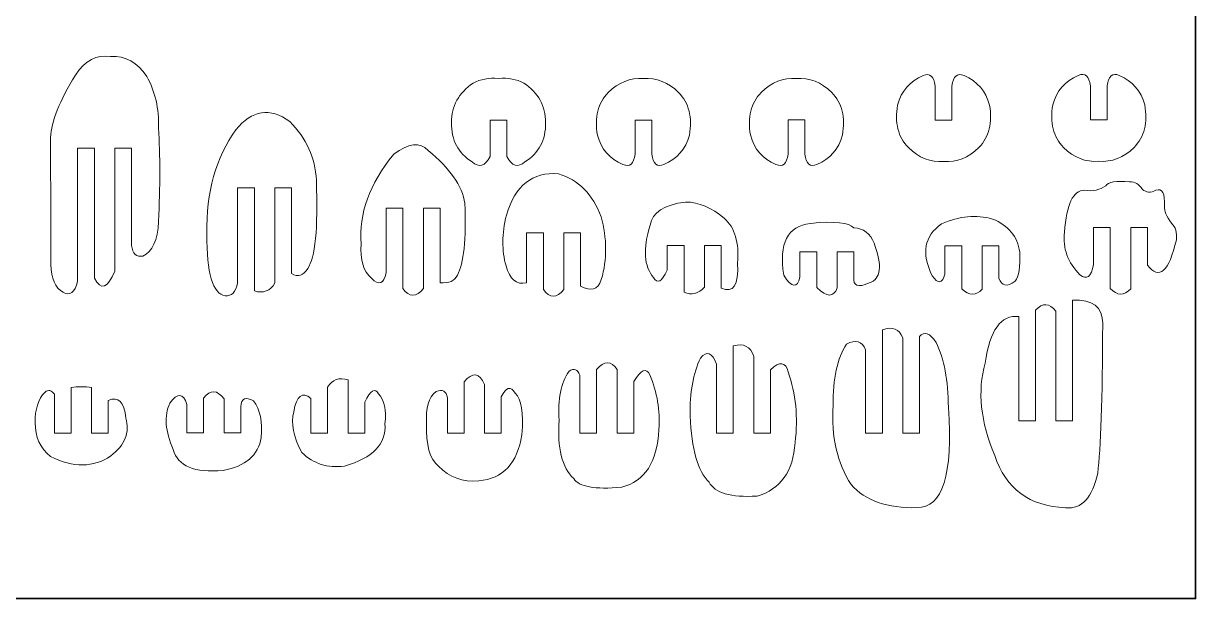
# Model space of a CAD drawing. Header units: inches. Extents: x -305 to 305, y -229 to 229.
# Drawn here: x 108.6 to 304.8, y -228.6 to -132.4 of the extents above; entities that cross this region are included whole.
import ezdxf

# ---------------------------------------------------------------- set-up
doc = ezdxf.new("R2010")
doc.units = ezdxf.units.IN
doc.header["$MEASUREMENT"] = 0
doc.layers.add('Layer 1', color=1, linetype='Continuous')
doc.layers.add('Layer 2', color=5, linetype='Continuous')

msp = doc.modelspace()

# ---------------------------------------------------------------- linework, layer by layer
at = {"layer": 'Layer 1', "lineweight": 9}
for points, knots in [([(117.6562, -175.5434), (117.1902, -177.4222), (116.3776, -178.0271), (115.2188, -177.3578), (115.2188, -177.3578), (113.9346, -176.6078), (113.2481, -175.0674), (113.1591, -172.7373), (113.1591, -172.7373), (113.151, -165.6418), (113.143, -158.5462), (113.1347, -151.4507), (113.1347, -151.4507), (113.2318, -148.8269), (114.6212, -145.3502), (117.3032, -141.0215), (117.3032, -141.0215), (118.9028, -138.5704), (120.8576, -137.5383), (123.1679, -137.9253), (123.1679, -137.9253), (125.6721, -137.7801), (127.6917, -138.8927), (129.2265, -141.2635), (129.2265, -141.2635), (130.6321, -143.7468), (131.2946, -146.617), (131.2137, -149.8747), (131.2137, -149.8747), (131.4722, -154.4708), (131.4722, -159.6796), (131.2137, -165.5009), (131.2137, -165.5009), (131.0525, -168.6617), (130.18, -170.597), (128.5964, -171.3065), (128.5964, -171.3065), (127.4886, -171.5163), (126.8518, -170.9197), (126.6864, -169.5164)], [0, 0, 0, 0, 0.1, 0.1, 0.1, 0.10000001, 0.2, 0.2, 0.2, 0.20000001, 0.3, 0.3, 0.3, 0.30000001, 0.4, 0.4, 0.4, 0.40000001, 0.5, 0.5, 0.5, 0.50000001, 0.6, 0.6, 0.6, 0.60000001, 0.7, 0.7, 0.7, 0.70000001, 0.8, 0.8, 0.8, 0.80000001, 0.9, 0.9, 0.9, 0.90000001, 1, 1, 1, 1]), ([(261.2229, -142.8542), (261.0037, -141.2091), (260.3274, -140.6286), (259.1942, -141.1126), (259.1942, -141.1126), (256.9649, -142.0476), (255.5428, -143.6927), (254.9289, -146.0472), (254.9289, -146.0472), (254.3957, -148.9986), (254.9934, -151.369), (256.7223, -153.1588), (256.7223, -153.1588), (258.4726, -154.868), (260.4384, -155.6422), (262.6198, -155.4811)], [0, 0, 0, 0, 0.25, 0.25, 0.25, 0.25000001, 0.5, 0.5, 0.5, 0.50000001, 0.75, 0.75, 0.75, 0.75000001, 1, 1, 1, 1]), ([(264.0168, -142.8542), (264.236, -141.2091), (264.9122, -140.6286), (266.0454, -141.1126), (266.0454, -141.1126), (268.2748, -142.0476), (269.6969, -143.6927), (270.3107, -146.0472), (270.3107, -146.0472), (270.844, -148.9986), (270.2463, -151.369), (268.5174, -153.1588), (268.5174, -153.1588), (266.767, -154.868), (264.8013, -155.6422), (262.6198, -155.4811)], [0, 0, 0, 0, 0.25, 0.25, 0.25, 0.25000001, 0.5, 0.5, 0.5, 0.50000001, 0.75, 0.75, 0.75, 0.75000001, 1, 1, 1, 1]), ([(287.2007, -142.8279), (286.9815, -141.1827), (286.3052, -140.6023), (285.1721, -141.0863), (285.1721, -141.0863), (282.9427, -142.0213), (281.5206, -143.6664), (280.9068, -146.0209), (280.9068, -146.0209), (280.3735, -148.9723), (280.9712, -151.3426), (282.7001, -153.1325), (282.7001, -153.1325), (284.4504, -154.8417), (286.4162, -155.6158), (288.5977, -155.4548)], [0, 0, 0, 0, 0.25, 0.25, 0.25, 0.25000001, 0.5, 0.5, 0.5, 0.50000001, 0.75, 0.75, 0.75, 0.75000001, 1, 1, 1, 1]), ([(289.9946, -142.8279), (290.2138, -141.1827), (290.8901, -140.6023), (292.0233, -141.0863), (292.0233, -141.0863), (294.2526, -142.0213), (295.6747, -143.6664), (296.2885, -146.0209), (296.2885, -146.0209), (296.8218, -148.9723), (296.2241, -151.3426), (294.4952, -153.1325), (294.4952, -153.1325), (292.7449, -154.8417), (290.7791, -155.6158), (288.5977, -155.4548)], [0, 0, 0, 0, 0.25, 0.25, 0.25, 0.25000001, 0.5, 0.5, 0.5, 0.50000001, 0.75, 0.75, 0.75, 0.75000001, 1, 1, 1, 1]), ([(186.7154, -154.6307), (185.8583, -156.268), (184.8506, -156.5662), (183.6927, -155.5257), (183.6927, -155.5257), (181.3585, -154.0988), (180.2033, -151.9135), (180.2275, -148.9703), (180.2275, -148.9703), (180.2436, -146.2047), (181.4553, -144.0033), (183.8626, -142.3668), (183.8626, -142.3668), (185.0958, -141.7217), (186.5123, -141.4636), (188.1124, -141.5927)], [0, 0, 0, 0, 0.25, 0.25, 0.25, 0.25000001, 0.5, 0.5, 0.5, 0.50000001, 0.75, 0.75, 0.75, 0.75000001, 1, 1, 1, 1]), ([(189.5093, -154.6307), (190.3665, -156.268), (191.3742, -156.5662), (192.5321, -155.5257), (192.5321, -155.5257), (194.8663, -154.0988), (196.0215, -151.9135), (195.9973, -148.9703), (195.9973, -148.9703), (195.9812, -146.2047), (194.7695, -144.0033), (192.3622, -142.3668), (192.3622, -142.3668), (191.129, -141.7217), (189.7124, -141.4636), (188.1124, -141.5927)], [0, 0, 0, 0, 0.25, 0.25, 0.25, 0.25000001, 0.5, 0.5, 0.5, 0.50000001, 0.75, 0.75, 0.75, 0.75000001, 1, 1, 1, 1]), ([(210.9744, -154.2437), (210.7552, -155.8889), (210.0789, -156.4693), (208.9458, -155.9853), (208.9458, -155.9853), (206.7164, -155.0503), (205.2943, -153.4052), (204.6805, -151.0507), (204.6805, -151.0507), (204.1472, -148.0993), (204.7449, -145.729), (206.4738, -143.9391), (206.4738, -143.9391), (208.2241, -142.2299), (210.1899, -141.4558), (212.3714, -141.6168)], [0, 0, 0, 0, 0.25, 0.25, 0.25, 0.25000001, 0.5, 0.5, 0.5, 0.50000001, 0.75, 0.75, 0.75, 0.75000001, 1, 1, 1, 1]), ([(213.7683, -154.2437), (213.9875, -155.8889), (214.6638, -156.4693), (215.797, -155.9853), (215.797, -155.9853), (218.0263, -155.0503), (219.4484, -153.4052), (220.0622, -151.0507), (220.0622, -151.0507), (220.5955, -148.0993), (219.9978, -145.729), (218.2689, -143.9391), (218.2689, -143.9391), (216.5186, -142.2299), (214.5528, -141.4558), (212.3714, -141.6168)], [0, 0, 0, 0, 0.25, 0.25, 0.25, 0.25000001, 0.5, 0.5, 0.5, 0.50000001, 0.75, 0.75, 0.75, 0.75000001, 1, 1, 1, 1]), ([(236.5903, -154.2363), (236.3711, -155.8814), (235.6948, -156.4619), (234.5617, -155.9779), (234.5617, -155.9779), (232.3323, -155.0428), (230.9102, -153.3977), (230.2964, -151.0433), (230.2964, -151.0433), (229.7631, -148.0919), (230.3608, -145.7215), (232.0897, -143.9316), (232.0897, -143.9316), (233.84, -142.2224), (235.8058, -141.4483), (237.9872, -141.6094)], [0, 0, 0, 0, 0.25, 0.25, 0.25, 0.25000001, 0.5, 0.5, 0.5, 0.50000001, 0.75, 0.75, 0.75, 0.75000001, 1, 1, 1, 1]), ([(239.3842, -154.2363), (239.6034, -155.8814), (240.2797, -156.4619), (241.4128, -155.9779), (241.4128, -155.9779), (243.6422, -155.0428), (245.0643, -153.3977), (245.6781, -151.0433), (245.6781, -151.0433), (246.2114, -148.0919), (245.6137, -145.7215), (243.8848, -143.9316), (243.8848, -143.9316), (242.1345, -142.2224), (240.1687, -141.4483), (237.9872, -141.6094)], [0, 0, 0, 0, 0.25, 0.25, 0.25, 0.25000001, 0.5, 0.5, 0.5, 0.50000001, 0.75, 0.75, 0.75, 0.75000001, 1, 1, 1, 1]), ([(264.0168, -142.8542), (264.0168, -142.8542), (264.0168, -148.5543), (264.0168, -148.5543), (264.0168, -148.5543), (264.0168, -148.5543), (261.2229, -148.5543), (261.2229, -148.5543), (261.2229, -148.5543), (261.2229, -148.5543), (261.2229, -142.8542), (261.2229, -142.8542)], [0, 0, 0, 0, 0.33333333, 0.33333333, 0.33333333, 0.33333334, 0.66666667, 0.66666667, 0.66666667, 0.66666668, 1, 1, 1, 1]), ([(289.9946, -142.8279), (289.9946, -142.8279), (289.9946, -148.5279), (289.9946, -148.5279), (289.9946, -148.5279), (289.9946, -148.5279), (287.2007, -148.5279), (287.2007, -148.5279), (287.2007, -148.5279), (287.2007, -148.5279), (287.2007, -142.8279), (287.2007, -142.8279)], [0, 0, 0, 0, 0.33333333, 0.33333333, 0.33333333, 0.33333334, 0.66666667, 0.66666667, 0.66666667, 0.66666668, 1, 1, 1, 1]), ([(144.4415, -175.8402), (144.1023, -177.3236), (143.4075, -178.0331), (142.3571, -177.9689), (142.3571, -177.9689), (140.2731, -177.614), (139.255, -174.1628), (139.3037, -167.6157), (139.3037, -167.6157), (139.1747, -160.5846), (140.7902, -154.7792), (144.1506, -150.1994), (144.1506, -150.1994), (146.8325, -146.8612), (149.8378, -146.3935), (153.1659, -148.7967), (153.1659, -148.7967), (155.9449, -151.586), (157.4312, -154.8598), (157.6251, -158.6175), (157.6251, -158.6175), (157.9158, -166.7286), (157.4312, -171.6473), (156.171, -173.3728), (156.171, -173.3728), (155.4552, -174.5661), (154.5552, -174.8564), (153.4718, -174.2436)], [0, 0, 0, 0, 0.14285714, 0.14285714, 0.14285714, 0.14285715, 0.28571429, 0.28571429, 0.28571429, 0.2857143, 0.42857143, 0.42857143, 0.42857143, 0.42857144, 0.57142857, 0.57142857, 0.57142857, 0.57142858, 0.71428571, 0.71428571, 0.71428571, 0.71428572, 0.85714286, 0.85714286, 0.85714286, 0.85714287, 1, 1, 1, 1]), ([(189.5093, -154.6307), (189.5093, -154.6307), (189.5093, -148.5448), (189.5093, -148.5448), (189.5093, -148.5448), (189.5093, -148.5448), (186.7154, -148.5448), (186.7154, -148.5448), (186.7154, -148.5448), (186.7154, -148.5448), (186.7154, -154.6307), (186.7154, -154.6307)], [0, 0, 0, 0, 0.33333333, 0.33333333, 0.33333333, 0.33333334, 0.66666667, 0.66666667, 0.66666667, 0.66666668, 1, 1, 1, 1]), ([(213.7683, -154.2437), (213.7683, -154.2437), (213.7683, -148.5437), (213.7683, -148.5437), (213.7683, -148.5437), (213.7683, -148.5437), (210.9744, -148.5437), (210.9744, -148.5437), (210.9744, -148.5437), (210.9744, -148.5437), (210.9744, -154.2437), (210.9744, -154.2437)], [0, 0, 0, 0, 0.33333333, 0.33333333, 0.33333333, 0.33333334, 0.66666667, 0.66666667, 0.66666667, 0.66666668, 1, 1, 1, 1]), ([(239.3842, -154.2363), (239.3842, -154.2363), (239.3842, -148.5362), (239.3842, -148.5362), (239.3842, -148.5362), (239.3842, -148.5362), (236.5903, -148.5362), (236.5903, -148.5362), (236.5903, -148.5362), (236.5903, -148.5362), (236.5903, -154.2363), (236.5903, -154.2363)], [0, 0, 0, 0, 0.33333333, 0.33333333, 0.33333333, 0.33333334, 0.66666667, 0.66666667, 0.66666667, 0.66666668, 1, 1, 1, 1]), ([(169.299, -174.1373), (168.8908, -175.9596), (168.0865, -176.2662), (166.8871, -175.0566), (166.8871, -175.0566), (165.4654, -173.8309), (164.8836, -171.8958), (165.1421, -169.2512), (165.1421, -169.2512), (164.6896, -164.252), (166.4992, -159.2528), (170.5708, -154.2538), (170.5708, -154.2538), (173.043, -152.3994), (174.9655, -152.1896), (176.3385, -153.6248), (176.3385, -153.6248), (179.9737, -156.6082), (182.0255, -159.5592), (182.4942, -162.4782), (182.4942, -162.4782), (182.7204, -168.5252), (182.3003, -172.5407), (181.2339, -174.5245), (181.2339, -174.5245), (180.7806, -175.4654), (179.8122, -175.8791), (178.3292, -175.7651)], [0, 0, 0, 0, 0.14285714, 0.14285714, 0.14285714, 0.14285715, 0.28571429, 0.28571429, 0.28571429, 0.2857143, 0.42857143, 0.42857143, 0.42857143, 0.42857144, 0.57142857, 0.57142857, 0.57142857, 0.57142858, 0.71428571, 0.71428571, 0.71428571, 0.71428572, 0.85714286, 0.85714286, 0.85714286, 0.85714287, 1, 1, 1, 1]), ([(117.6562, -175.5432), (117.6562, -175.5432), (117.6562, -153.2622), (117.6562, -153.2622), (117.6562, -153.2622), (117.6562, -153.2622), (120.4548, -153.2622), (120.4548, -153.2622), (120.4548, -153.2622), (120.4548, -153.2622), (120.4548, -174.9831), (120.4548, -174.9831)], [0, 0, 0, 0, 0.33333333, 0.33333333, 0.33333333, 0.33333334, 0.66666667, 0.66666667, 0.66666667, 0.66666668, 1, 1, 1, 1]), ([(123.8878, -173.8222), (123.8878, -173.8222), (123.8878, -153.2622), (123.8878, -153.2622), (123.8878, -153.2622), (123.8878, -153.2622), (126.6864, -153.2622), (126.6864, -153.2622), (126.6864, -153.2622), (126.6864, -153.2622), (126.6864, -169.5162), (126.6864, -169.5162)], [0, 0, 0, 0, 0.33333333, 0.33333333, 0.33333333, 0.33333334, 0.66666667, 0.66666667, 0.66666667, 0.66666668, 1, 1, 1, 1]), ([(192.8196, -175.7822), (191.1218, -176.1531), (189.9741, -175.2016), (189.3768, -172.9279), (189.3768, -172.9279), (188.65, -170.3962), (188.6661, -167.5741), (189.4253, -164.4616), (189.4253, -164.4616), (190.9118, -159.4787), (193.82, -157.1728), (198.1497, -157.5436), (198.1497, -157.5436), (201.5266, -158.5594), (203.9015, -160.9623), (205.2747, -164.7519), (205.2747, -164.7519), (206.2925, -168.348), (206.3088, -171.8475), (205.3232, -175.2501), (205.3232, -175.2501), (204.7363, -176.9594), (203.5784, -177.3142), (201.8499, -176.3144)], [0, 0, 0, 0, 0.16666667, 0.16666667, 0.16666667, 0.16666668, 0.33333333, 0.33333333, 0.33333333, 0.33333334, 0.5, 0.5, 0.5, 0.50000001, 0.66666667, 0.66666667, 0.66666667, 0.66666668, 0.83333333, 0.83333333, 0.83333333, 0.83333334, 1, 1, 1, 1]), ([(287.7254, -172.7344), (287.3217, -174.8144), (286.5622, -175.3791), (285.4475, -174.4276), (285.4475, -174.4276), (283.4035, -172.3796), (282.5391, -170.0093), (282.8543, -167.316), (282.8543, -167.316), (283.1855, -162.6273), (284.3082, -160.2903), (286.2229, -160.3049), (286.2229, -160.3049), (287.6285, -160.4984), (288.808, -160.2405), (289.7611, -159.5309), (289.7611, -159.5309), (290.1814, -158.9022), (291.5063, -158.6922), (293.7357, -158.902), (293.7357, -158.902), (294.6891, -158.8697), (295.416, -159.2891), (295.9167, -160.1597), (295.9167, -160.1597), (296.5307, -160.6917), (297.2738, -160.7402), (298.1463, -160.3049), (298.1463, -160.3049), (299.2129, -159.8535), (299.6974, -160.7565), (299.6004, -163.0141), (299.6004, -163.0141), (299.536, -163.691), (299.9235, -164.6266), (300.7636, -165.8201), (300.7636, -165.8201), (301.4585, -166.4491), (301.7331, -167.3684), (301.5878, -168.5777), (301.5878, -168.5777), (300.3551, -173.9316), (298.7442, -175.3507), (296.7556, -172.8349)], [0, 0, 0, 0, 0.09090909, 0.09090909, 0.09090909, 0.0909091, 0.18181818, 0.18181818, 0.18181818, 0.18181819, 0.27272727, 0.27272727, 0.27272727, 0.27272728, 0.36363636, 0.36363636, 0.36363636, 0.36363637, 0.45454545, 0.45454545, 0.45454545, 0.45454546, 0.54545455, 0.54545455, 0.54545455, 0.54545456, 0.63636364, 0.63636364, 0.63636364, 0.63636365, 0.72727273, 0.72727273, 0.72727273, 0.72727274, 0.81818182, 0.81818182, 0.81818182, 0.81818183, 0.90909091, 0.90909091, 0.90909091, 0.90909092, 1, 1, 1, 1]), ([(144.4415, -175.8402), (144.4415, -175.8402), (144.4415, -159.9053), (144.4415, -159.9053), (144.4415, -159.9053), (144.4415, -159.9053), (147.2401, -159.9053), (147.2401, -159.9053), (147.2401, -159.9053), (147.2401, -159.9053), (147.2399, -177.1463), (147.2399, -177.1463)], [0, 0, 0, 0, 0.33333333, 0.33333333, 0.33333333, 0.33333334, 0.66666667, 0.66666667, 0.66666667, 0.66666668, 1, 1, 1, 1]), ([(150.6732, -175.7916), (150.6732, -175.7916), (150.6732, -159.9053), (150.6732, -159.9053), (150.6732, -159.9053), (150.6732, -159.9053), (153.4718, -159.9053), (153.4718, -159.9053), (153.4718, -159.9053), (153.4718, -159.9053), (153.4718, -174.2436), (153.4718, -174.2436)], [0, 0, 0, 0, 0.33333333, 0.33333333, 0.33333333, 0.33333334, 0.66666667, 0.66666667, 0.66666667, 0.66666668, 1, 1, 1, 1]), ([(216.3666, -173.6397), (215.433, -175.607), (214.6693, -176.0264), (214.0757, -174.8975), (214.0757, -174.8975), (212.4604, -173.043), (212.2663, -170.1242), (213.4941, -166.1411), (213.4941, -166.1411), (213.8496, -164.0126), (215.8207, -162.7226), (219.4074, -162.2708), (219.4074, -162.2708), (221.6369, -162.2708), (223.8021, -163.174), (225.9022, -164.98), (225.9022, -164.98), (227.6795, -166.544), (228.4227, -169.0438), (228.1318, -172.4786), (228.1318, -172.4786), (228.3326, -176.1717), (227.421, -177.5747), (225.3968, -176.6876)], [0, 0, 0, 0, 0.16666667, 0.16666667, 0.16666667, 0.16666668, 0.33333333, 0.33333333, 0.33333333, 0.33333334, 0.5, 0.5, 0.5, 0.50000001, 0.66666667, 0.66666667, 0.66666667, 0.66666668, 0.83333333, 0.83333333, 0.83333333, 0.83333334, 1, 1, 1, 1]), ([(169.299, -174.1371), (169.299, -174.1371), (169.299, -163.2916), (169.299, -163.2916), (169.299, -163.2916), (169.299, -163.2916), (172.0976, -163.2916), (172.0976, -163.2916), (172.0976, -163.2916), (172.0976, -163.2916), (172.0976, -176.7498), (172.0976, -176.7498)], [0, 0, 0, 0, 0.33333333, 0.33333333, 0.33333333, 0.33333334, 0.66666667, 0.66666667, 0.66666667, 0.66666668, 1, 1, 1, 1]), ([(175.5306, -176.7498), (175.5306, -176.7498), (175.5306, -163.2916), (175.5306, -163.2916), (175.5306, -163.2916), (175.5306, -163.2916), (178.3292, -163.2916), (178.3292, -163.2916), (178.3292, -163.2916), (178.3292, -163.2916), (178.3292, -175.7651), (178.3292, -175.7651)], [0, 0, 0, 0, 0.33333333, 0.33333333, 0.33333333, 0.33333334, 0.66666667, 0.66666667, 0.66666667, 0.66666668, 1, 1, 1, 1]), ([(262.8561, -174.306), (262.4038, -175.951), (261.6927, -176.0474), (260.7234, -174.5962), (260.7234, -174.5962), (258.8495, -170.839), (259.3663, -167.9522), (262.2745, -165.9364), (262.2745, -165.9364), (265.2471, -164.5981), (268.0907, -164.3239), (270.8051, -165.114)], [0, 0, 0, 0, 0.33333333, 0.33333333, 0.33333333, 0.33333334, 0.66666667, 0.66666667, 0.66666667, 0.66666668, 1, 1, 1, 1]), ([(238.5761, -174.8283), (238.1218, -176.7473), (237.2161, -176.6343), (235.8594, -174.4897), (235.8594, -174.4897), (235.0197, -169.184), (236.506, -166.2975), (240.3188, -165.8299), (240.3188, -165.8299), (244.4226, -165.4428), (246.846, -165.7007), (247.5891, -166.6039), (247.5891, -166.6039), (249.2371, -166.6522), (250.368, -167.5069), (250.9821, -169.1677), (250.9821, -169.1677), (252.4199, -172.9577), (252.1451, -175.1672), (250.1581, -175.7958), (250.1581, -175.7958), (248.2946, -176.6182), (247.4439, -176.312), (247.6064, -174.8767)], [0, 0, 0, 0, 0.16666667, 0.16666667, 0.16666667, 0.16666668, 0.33333333, 0.33333333, 0.33333333, 0.33333334, 0.5, 0.5, 0.5, 0.50000001, 0.66666667, 0.66666667, 0.66666667, 0.66666668, 0.83333333, 0.83333333, 0.83333333, 0.83333334, 1, 1, 1, 1]), ([(270.8051, -165.114), (273.487, -166.1784), (275.0057, -168.0168), (275.3613, -170.6292), (275.3613, -170.6292), (275.4907, -173.1288), (275.232, -174.7576), (274.5856, -175.5155), (274.5856, -175.5155), (273.2236, -176.5153), (272.3238, -176.354), (271.8864, -175.0317)], [0, 0, 0, 0, 0.33333333, 0.33333333, 0.33333333, 0.33333334, 0.66666667, 0.66666667, 0.66666667, 0.66666668, 1, 1, 1, 1]), ([(287.7254, -172.7346), (287.7254, -172.7346), (287.7254, -166.5021), (287.7254, -166.5021), (287.7254, -166.5021), (287.7254, -166.5021), (290.524, -166.5021), (290.524, -166.5021), (290.524, -166.5021), (290.524, -166.5021), (290.524, -176.7053), (290.524, -176.7053)], [0, 0, 0, 0, 0.33333333, 0.33333333, 0.33333333, 0.33333334, 0.66666667, 0.66666667, 0.66666667, 0.66666668, 1, 1, 1, 1]), ([(293.957, -176.8021), (293.957, -176.8021), (293.957, -166.5021), (293.957, -166.5021), (293.957, -166.5021), (293.957, -166.5021), (296.7556, -166.5021), (296.7556, -166.5021), (296.7556, -166.5021), (296.7556, -166.5021), (296.7556, -172.8349), (296.7556, -172.8349)], [0, 0, 0, 0, 0.33333333, 0.33333333, 0.33333333, 0.33333334, 0.66666667, 0.66666667, 0.66666667, 0.66666668, 1, 1, 1, 1]), ([(192.8196, -175.7822), (192.8196, -175.7822), (192.8196, -167.4444), (192.8196, -167.4444), (192.8196, -167.4444), (192.8196, -167.4444), (195.6182, -167.4444), (195.6182, -167.4444), (195.6182, -167.4444), (195.6182, -167.4444), (195.6182, -176.8948), (195.6182, -176.8948)], [0, 0, 0, 0, 0.33333333, 0.33333333, 0.33333333, 0.33333334, 0.66666667, 0.66666667, 0.66666667, 0.66666668, 1, 1, 1, 1]), ([(199.0513, -176.8948), (199.0513, -176.8948), (199.0513, -167.4444), (199.0513, -167.4444), (199.0513, -167.4444), (199.0513, -167.4444), (201.8499, -167.4444), (201.8499, -167.4444), (201.8499, -167.4444), (201.8499, -167.4444), (201.8499, -176.3144), (201.8499, -176.3144)], [0, 0, 0, 0, 0.33333333, 0.33333333, 0.33333333, 0.33333334, 0.66666667, 0.66666667, 0.66666667, 0.66666668, 1, 1, 1, 1]), ([(216.3666, -173.6397), (216.3666, -173.6397), (216.3666, -169.5443), (216.3666, -169.5443), (216.3666, -169.5443), (216.3666, -169.5443), (219.1652, -169.5443), (219.1652, -169.5443), (219.1652, -169.5443), (219.1652, -169.5443), (219.165, -177.3647), (219.165, -177.3647)], [0, 0, 0, 0, 0.33333333, 0.33333333, 0.33333333, 0.33333334, 0.66666667, 0.66666667, 0.66666667, 0.66666668, 1, 1, 1, 1]), ([(222.5982, -176.4939), (222.5982, -176.4939), (222.5982, -169.5443), (222.5982, -169.5443), (222.5982, -169.5443), (222.5982, -169.5443), (225.3968, -169.5443), (225.3968, -169.5443), (225.3968, -169.5443), (225.3968, -169.5443), (225.3968, -176.6874), (225.3968, -176.6874)], [0, 0, 0, 0, 0.33333333, 0.33333333, 0.33333333, 0.33333334, 0.66666667, 0.66666667, 0.66666667, 0.66666668, 1, 1, 1, 1]), ([(238.5761, -174.8283), (238.5761, -174.8283), (238.5761, -170.5866), (238.5761, -170.5866), (238.5761, -170.5866), (238.5761, -170.5866), (241.3747, -170.5866), (241.3747, -170.5866), (241.3747, -170.5866), (241.3747, -170.5866), (241.3747, -176.5699), (241.3747, -176.5699)], [0, 0, 0, 0, 0.33333333, 0.33333333, 0.33333333, 0.33333334, 0.66666667, 0.66666667, 0.66666667, 0.66666668, 1, 1, 1, 1]), ([(244.8078, -176.618), (244.8078, -176.618), (244.8078, -170.5866), (244.8078, -170.5866), (244.8078, -170.5866), (244.8078, -170.5866), (247.6064, -170.5866), (247.6064, -170.5866), (247.6064, -170.5866), (247.6064, -170.5866), (247.6064, -174.8765), (247.6064, -174.8765)], [0, 0, 0, 0, 0.33333333, 0.33333333, 0.33333333, 0.33333334, 0.66666667, 0.66666667, 0.66666667, 0.66666668, 1, 1, 1, 1]), ([(262.8561, -174.306), (262.8561, -174.306), (262.8561, -169.5718), (262.8561, -169.5718), (262.8561, -169.5718), (262.8561, -169.5718), (265.6547, -169.5718), (265.6547, -169.5718), (265.6547, -169.5718), (265.6547, -169.5718), (265.6547, -176.7732), (265.6547, -176.7732)], [0, 0, 0, 0, 0.33333333, 0.33333333, 0.33333333, 0.33333334, 0.66666667, 0.66666667, 0.66666667, 0.66666668, 1, 1, 1, 1]), ([(269.0878, -176.8215), (269.0878, -176.8215), (269.0878, -169.5718), (269.0878, -169.5718), (269.0878, -169.5718), (269.0878, -169.5718), (271.8864, -169.5718), (271.8864, -169.5718), (271.8864, -169.5718), (271.8864, -169.5718), (271.8864, -175.0317), (271.8864, -175.0317)], [0, 0, 0, 0, 0.33333333, 0.33333333, 0.33333333, 0.33333334, 0.66666667, 0.66666667, 0.66666667, 0.66666668, 1, 1, 1, 1]), ([(284.2049, -178.6692), (287.5722, -178.5238), (289.2549, -179.8301), (289.2527, -182.5878), (289.2527, -182.5878), (289.2038, -195.2951), (288.9292, -203.616), (288.4286, -207.5511), (288.4286, -207.5511), (287.5724, -211.7275), (285.779, -213.6792), (283.0484, -213.405), (283.0484, -213.405), (276.9898, -213.1632), (273.0315, -210.2444), (271.1736, -204.6484), (271.1736, -204.6484), (268.7984, -199.0204), (268.2653, -193.8762), (269.5741, -189.2157), (269.5741, -189.2157), (270.3517, -183.6847), (272.2236, -181.0879), (275.1896, -181.4267)], [0, 0, 0, 0, 0.16666667, 0.16666667, 0.16666667, 0.16666668, 0.33333333, 0.33333333, 0.33333333, 0.33333334, 0.5, 0.5, 0.5, 0.50000001, 0.66666667, 0.66666667, 0.66666667, 0.66666668, 0.83333333, 0.83333333, 0.83333333, 0.83333334, 1, 1, 1, 1]), ([(277.9835, -180.3624), (277.9835, -180.3624), (277.9835, -198.8704), (277.9835, -198.8704), (277.9835, -198.8704), (277.9835, -198.8704), (275.1896, -198.8704), (275.1896, -198.8704), (275.1896, -198.8704), (275.1896, -198.8704), (275.1896, -181.4267), (275.1896, -181.4267)], [0, 0, 0, 0, 0.33333333, 0.33333333, 0.33333333, 0.33333334, 0.66666667, 0.66666667, 0.66666667, 0.66666668, 1, 1, 1, 1]), ([(284.2049, -178.6692), (284.2049, -178.6692), (284.2049, -198.8704), (284.2049, -198.8704), (284.2049, -198.8704), (284.2049, -198.8704), (281.411, -198.8704), (281.411, -198.8704), (281.411, -198.8704), (281.411, -198.8704), (281.411, -180.5076), (281.411, -180.5076)], [0, 0, 0, 0, 0.33333333, 0.33333333, 0.33333333, 0.33333334, 0.66666667, 0.66666667, 0.66666667, 0.66666668, 1, 1, 1, 1]), ([(258.5889, -184.7614), (259.3795, -183.8499), (260.3107, -184.1803), (261.3828, -185.7532), (261.3828, -185.7532), (262.7076, -188.4863), (263.3862, -192.1068), (263.4185, -196.6141), (263.4185, -196.6141), (264.2159, -207.8509), (262.4631, -213.4435), (258.1599, -213.3918), (258.1599, -213.3918), (253.1991, -213.5207), (249.5268, -212.2321), (247.143, -209.526), (247.143, -209.526), (244.7915, -205.9502), (243.7929, -201.5367), (244.1472, -196.2857), (244.1472, -196.2857), (244.0508, -191.84), (244.7915, -188.4252), (246.3699, -186.0413), (246.3699, -186.0413), (247.8788, -185.2037), (248.9469, -185.5259), (249.5735, -187.0078)], [0, 0, 0, 0, 0.14285714, 0.14285714, 0.14285714, 0.14285715, 0.28571429, 0.28571429, 0.28571429, 0.2857143, 0.42857143, 0.42857143, 0.42857143, 0.42857144, 0.57142857, 0.57142857, 0.57142857, 0.57142858, 0.71428571, 0.71428571, 0.71428571, 0.71428572, 0.85714286, 0.85714286, 0.85714286, 0.85714287, 1, 1, 1, 1]), ([(252.3674, -183.6252), (252.3674, -183.6252), (252.3674, -200.9178), (252.3674, -200.9178), (252.3674, -200.9178), (252.3674, -200.9178), (249.5735, -200.9178), (249.5735, -200.9178), (249.5735, -200.9178), (249.5735, -200.9178), (249.5735, -187.0078), (249.5735, -187.0078)], [0, 0, 0, 0, 0.33333333, 0.33333333, 0.33333333, 0.33333334, 0.66666667, 0.66666667, 0.66666667, 0.66666668, 1, 1, 1, 1]), ([(227.4127, -186.313), (227.4127, -186.313), (227.4127, -200.9388), (227.4127, -200.9388), (227.4127, -200.9388), (227.4127, -200.9388), (224.6188, -200.9388), (224.6188, -200.9388), (224.6188, -200.9388), (224.6188, -200.9388), (224.6188, -189.4092), (224.6188, -189.4092)], [0, 0, 0, 0, 0.33333333, 0.33333333, 0.33333333, 0.33333334, 0.66666667, 0.66666667, 0.66666667, 0.66666668, 1, 1, 1, 1]), ([(258.5889, -184.7614), (258.5889, -184.7614), (258.5889, -200.9178), (258.5889, -200.9178), (258.5889, -200.9178), (258.5889, -200.9178), (255.795, -200.9178), (255.795, -200.9178), (255.795, -200.9178), (255.795, -200.9178), (255.7952, -184.9782), (255.7952, -184.9782)], [0, 0, 0, 0, 0.33333333, 0.33333333, 0.33333333, 0.33333334, 0.66666667, 0.66666667, 0.66666667, 0.66666668, 1, 1, 1, 1]), ([(233.6342, -190.3114), (235.1918, -188.876), (236.1837, -188.999), (236.6093, -190.6803), (236.6093, -190.6803), (237.8979, -194.3528), (238.2844, -198.283), (237.769, -202.471), (237.769, -202.471), (237.4469, -207.3354), (235.3208, -210.3314), (231.3908, -211.4589), (231.3908, -211.4589), (226.9774, -211.7167), (224.304, -210.9437), (223.3698, -209.1397), (223.3698, -209.1397), (221.4692, -207.303), (220.4062, -203.5983), (220.1807, -198.0253), (220.1807, -198.0253), (220.1163, -194.1595), (220.6961, -190.938), (221.9202, -188.3608), (221.9202, -188.3608), (222.9708, -187.0869), (223.8705, -187.4364), (224.6188, -189.4092)], [0, 0, 0, 0, 0.14285714, 0.14285714, 0.14285714, 0.14285715, 0.28571429, 0.28571429, 0.28571429, 0.2857143, 0.42857143, 0.42857143, 0.42857143, 0.42857144, 0.57142857, 0.57142857, 0.57142857, 0.57142858, 0.71428571, 0.71428571, 0.71428571, 0.71428572, 0.85714286, 0.85714286, 0.85714286, 0.85714287, 1, 1, 1, 1]), ([(233.6342, -190.3114), (233.6342, -190.3114), (233.6342, -200.9388), (233.6342, -200.9388), (233.6342, -200.9388), (233.6342, -200.9388), (230.8403, -200.9388), (230.8403, -200.9388), (230.8403, -200.9388), (230.8403, -200.9388), (230.8405, -188.1031), (230.8405, -188.1031)], [0, 0, 0, 0, 0.33333333, 0.33333333, 0.33333333, 0.33333334, 0.66666667, 0.66666667, 0.66666667, 0.66666668, 1, 1, 1, 1]), ([(210.7499, -192.312), (211.9603, -190.2961), (212.8593, -189.925), (213.4468, -191.1993), (213.4468, -191.1993), (214.6905, -194.1017), (215.1916, -197.1335), (214.9492, -200.2945), (214.9492, -200.2945), (214.6907, -205.7767), (212.6228, -209.0024), (208.7452, -209.9702), (208.7452, -209.9702), (204.2537, -210.389), (201.5718, -209.9054), (200.6992, -208.5187), (200.6992, -208.5187), (198.7284, -206.6805), (197.9205, -203.4231), (198.2758, -198.7464), (198.2758, -198.7464), (197.9849, -195.2792), (198.5343, -192.5539), (199.9238, -190.5703), (199.9238, -190.5703), (200.7419, -190.0222), (201.3457, -190.2479), (201.7346, -191.2476)], [0, 0, 0, 0, 0.14285714, 0.14285714, 0.14285714, 0.14285715, 0.28571429, 0.28571429, 0.28571429, 0.2857143, 0.42857143, 0.42857143, 0.42857143, 0.42857144, 0.57142857, 0.57142857, 0.57142857, 0.57142858, 0.71428571, 0.71428571, 0.71428571, 0.71428572, 0.85714286, 0.85714286, 0.85714286, 0.85714287, 1, 1, 1, 1]), ([(204.5285, -190.2833), (204.5285, -190.2833), (204.5285, -200.9107), (204.5285, -200.9107), (204.5285, -200.9107), (204.5285, -200.9107), (201.7346, -200.9107), (201.7346, -200.9107), (201.7346, -200.9107), (201.7346, -200.9107), (201.7346, -191.2476), (201.7346, -191.2476)], [0, 0, 0, 0, 0.33333333, 0.33333333, 0.33333333, 0.33333334, 0.66666667, 0.66666667, 0.66666667, 0.66666668, 1, 1, 1, 1]), ([(210.7499, -192.312), (210.7499, -192.312), (210.7499, -200.9107), (210.7499, -200.9107), (210.7499, -200.9107), (210.7499, -200.9107), (207.956, -200.9107), (207.956, -200.9107), (207.956, -200.9107), (207.956, -200.9107), (207.956, -190.2833), (207.956, -190.2833)], [0, 0, 0, 0, 0.33333333, 0.33333333, 0.33333333, 0.33333334, 0.66666667, 0.66666667, 0.66666667, 0.66666668, 1, 1, 1, 1]), ([(165.722, -195.7469), (165.722, -195.7469), (165.722, -200.9227), (165.722, -200.9227), (165.722, -200.9227), (165.722, -200.9227), (162.9281, -200.9227), (162.9281, -200.9227), (162.9281, -200.9227), (162.9281, -200.9227), (162.9283, -192.0217), (162.9283, -192.0217)], [0, 0, 0, 0, 0.33333333, 0.33333333, 0.33333333, 0.33333334, 0.66666667, 0.66666667, 0.66666667, 0.66666668, 1, 1, 1, 1]), ([(122.7782, -195.4565), (124.4896, -194.7307), (125.4698, -195.7145), (125.7175, -198.4078), (125.7175, -198.4078), (126.4285, -200.8101), (125.5884, -202.9228), (123.197, -204.7451), (123.197, -204.7451), (120.2888, -206.7125), (116.9284, -206.745), (113.1155, -204.8419), (113.1155, -204.8419), (111.3868, -203.439), (110.5306, -201.5522), (110.5467, -199.1817), (110.5467, -199.1817), (110.5143, -196.9565), (111.0637, -195.2471), (112.1949, -194.0536), (112.1949, -194.0536), (112.77, -193.6179), (113.2929, -193.7309), (113.7629, -194.3923)], [0, 0, 0, 0, 0.16666667, 0.16666667, 0.16666667, 0.16666668, 0.33333333, 0.33333333, 0.33333333, 0.33333334, 0.5, 0.5, 0.5, 0.50000001, 0.66666667, 0.66666667, 0.66666667, 0.66666668, 0.83333333, 0.83333333, 0.83333333, 0.83333334, 1, 1, 1, 1]), ([(116.5568, -193.2795), (116.5568, -193.2795), (116.5568, -200.9317), (116.5568, -200.9317), (116.5568, -200.9317), (116.5568, -200.9317), (113.7629, -200.9317), (113.7629, -200.9317), (113.7629, -200.9317), (113.7629, -200.9317), (113.7629, -194.3923), (113.7629, -194.3923)], [0, 0, 0, 0, 0.33333333, 0.33333333, 0.33333333, 0.33333334, 0.66666667, 0.66666667, 0.66666667, 0.66666668, 1, 1, 1, 1]), ([(122.7782, -195.4565), (122.7782, -195.4565), (122.7782, -200.9317), (122.7782, -200.9317), (122.7782, -200.9317), (122.7782, -200.9317), (119.9843, -200.9317), (119.9843, -200.9317), (119.9843, -200.9317), (119.9843, -200.9317), (119.9843, -193.2795), (119.9843, -193.2795)], [0, 0, 0, 0, 0.33333333, 0.33333333, 0.33333333, 0.33333334, 0.66666667, 0.66666667, 0.66666667, 0.66666668, 1, 1, 1, 1]), ([(144.9599, -196.4725), (145.0889, -195.1181), (145.7998, -194.7954), (147.0926, -195.5049), (147.0926, -195.5049), (148.2071, -197.0044), (148.6433, -199.0526), (148.4012, -201.6491), (148.4012, -201.6491), (147.8838, -204.6484), (145.7512, -206.4868), (142.0031, -207.1641), (142.0031, -207.1641), (137.2207, -207.6155), (134.4419, -206.4546), (133.6664, -203.681), (133.6664, -203.681), (132.3092, -200.5848), (132.1151, -198.0045), (133.0848, -195.9404), (133.0848, -195.9404), (134.3932, -194.1338), (135.3466, -194.1986), (135.9445, -196.1338)], [0, 0, 0, 0, 0.16666667, 0.16666667, 0.16666667, 0.16666668, 0.33333333, 0.33333333, 0.33333333, 0.33333334, 0.5, 0.5, 0.5, 0.50000001, 0.66666667, 0.66666667, 0.66666667, 0.66666668, 0.83333333, 0.83333333, 0.83333333, 0.83333334, 1, 1, 1, 1]), ([(165.722, -195.7469), (166.6738, -193.7631), (167.4436, -193.2956), (168.0311, -194.3439), (168.0311, -194.3439), (169.0326, -195.376), (169.3882, -197.0533), (169.0975, -199.3752), (169.0975, -199.3752), (169.3556, -202.7617), (167.0938, -205.1161), (162.3117, -206.4385), (162.3117, -206.4385), (159.5166, -206.8094), (157.1417, -206.0515), (155.1867, -204.1648), (155.1867, -204.1648), (153.7648, -201.5361), (153.3125, -199.2624), (153.8296, -197.3433), (153.8296, -197.3433), (154.2924, -194.6663), (155.2515, -193.9246), (156.7066, -195.1179)], [0, 0, 0, 0, 0.16666667, 0.16666667, 0.16666667, 0.16666668, 0.33333333, 0.33333333, 0.33333333, 0.33333334, 0.5, 0.5, 0.5, 0.50000001, 0.66666667, 0.66666667, 0.66666667, 0.66666668, 0.83333333, 0.83333333, 0.83333333, 0.83333334, 1, 1, 1, 1]), ([(159.5005, -193.2312), (159.5005, -193.2312), (159.5005, -200.9227), (159.5005, -200.9227), (159.5005, -200.9227), (159.5005, -200.9227), (156.7066, -200.9227), (156.7066, -200.9227), (156.7066, -200.9227), (156.7066, -200.9227), (156.7066, -195.1179), (156.7066, -195.1179)], [0, 0, 0, 0, 0.33333333, 0.33333333, 0.33333333, 0.33333334, 0.66666667, 0.66666667, 0.66666667, 0.66666668, 1, 1, 1, 1]), ([(188.5752, -194.8276), (189.3575, -193.2149), (190.1351, -193.0214), (190.9086, -194.2471), (190.9086, -194.2471), (191.9583, -195.2145), (192.3301, -197.5368), (192.0233, -201.2136), (192.0233, -201.2136), (191.264, -206.003), (188.8566, -208.5671), (184.8015, -208.9057), (184.8015, -208.9057), (182.1357, -209.1477), (179.8898, -208.3253), (178.0643, -206.4385), (178.0643, -206.4385), (176.5943, -205.2772), (175.9317, -202.8905), (176.0769, -199.2783), (176.0769, -199.2783), (175.8667, -196.7306), (176.4, -194.9568), (177.6765, -193.9568), (177.6765, -193.9568), (178.7286, -193.5376), (179.3565, -193.8923), (179.5598, -195.0212)], [0, 0, 0, 0, 0.14285714, 0.14285714, 0.14285714, 0.14285715, 0.28571429, 0.28571429, 0.28571429, 0.2857143, 0.42857143, 0.42857143, 0.42857143, 0.42857144, 0.57142857, 0.57142857, 0.57142857, 0.57142858, 0.71428571, 0.71428571, 0.71428571, 0.71428572, 0.85714286, 0.85714286, 0.85714286, 0.85714287, 1, 1, 1, 1]), ([(182.3537, -192.3604), (182.3537, -192.3604), (182.3537, -200.9162), (182.3537, -200.9162), (182.3537, -200.9162), (182.3537, -200.9162), (179.5598, -200.9162), (179.5598, -200.9162), (179.5598, -200.9162), (179.5598, -200.9162), (179.5598, -195.0212), (179.5598, -195.0212)], [0, 0, 0, 0, 0.33333333, 0.33333333, 0.33333333, 0.33333334, 0.66666667, 0.66666667, 0.66666667, 0.66666668, 1, 1, 1, 1]), ([(188.5752, -194.8276), (188.5752, -194.8276), (188.5752, -200.9162), (188.5752, -200.9162), (188.5752, -200.9162), (188.5752, -200.9162), (185.7813, -200.9162), (185.7813, -200.9162), (185.7813, -200.9162), (185.7813, -200.9162), (185.7815, -192.7957), (185.7815, -192.7957)], [0, 0, 0, 0, 0.33333333, 0.33333333, 0.33333333, 0.33333334, 0.66666667, 0.66666667, 0.66666667, 0.66666668, 1, 1, 1, 1]), ([(138.7384, -195.0696), (138.7384, -195.0696), (138.7384, -200.8744), (138.7384, -200.8744), (138.7384, -200.8744), (138.7384, -200.8744), (135.9445, -200.8744), (135.9445, -200.8744), (135.9445, -200.8744), (135.9445, -200.8744), (135.9445, -196.1338), (135.9445, -196.1338)], [0, 0, 0, 0, 0.33333333, 0.33333333, 0.33333333, 0.33333334, 0.66666667, 0.66666667, 0.66666667, 0.66666668, 1, 1, 1, 1]), ([(144.9599, -196.4725), (144.9599, -196.4725), (144.9599, -200.8744), (144.9599, -200.8744), (144.9599, -200.8744), (144.9599, -200.8744), (142.166, -200.8744), (142.166, -200.8744), (142.166, -200.8744), (142.166, -200.8744), (142.166, -195.2147), (142.166, -195.2147)], [0, 0, 0, 0, 0.33333333, 0.33333333, 0.33333333, 0.33333334, 0.66666667, 0.66666667, 0.66666667, 0.66666668, 1, 1, 1, 1])]:
    msp.add_open_spline(points, degree=3, knots=knots, dxfattribs=at)
for points in [[(123.8878, -173.8222), (122.715, -176.7249), (121.5708, -177.1121), (120.4548, -174.9833)], [(150.6732, -175.7916), (149.9063, -177.1461), (148.7618, -177.5977), (147.2399, -177.1463)], [(222.5982, -176.4941), (221.5562, -177.6224), (220.4119, -177.9129), (219.165, -177.3649)], [(241.3747, -176.5699), (243.0879, -178.2308), (244.2321, -178.2471), (244.8078, -176.6182)], [(175.5306, -176.7498), (174.3274, -178.2333), (173.1828, -178.2333), (172.0976, -176.7498)], [(199.0513, -176.895), (197.8303, -178.3783), (196.686, -178.3785), (195.6182, -176.895)], [(269.0878, -176.8215), (268.0624, -177.999), (266.9181, -177.9829), (265.6547, -176.7732)], [(290.524, -176.7053), (291.6587, -177.963), (292.8029, -177.9956), (293.957, -176.8021)], [(281.411, -180.5076), (280.3421, -179.1371), (279.1997, -179.0886), (277.9835, -180.3624)], [(252.3674, -183.6252), (254.0517, -183.0453), (255.1943, -183.4961), (255.7952, -184.9782)], [(227.4127, -186.313), (229.1691, -185.8455), (230.3117, -186.442), (230.8405, -188.1031)], [(204.5285, -190.2833), (205.8414, -188.7953), (206.9841, -188.7953), (207.956, -190.2833)], [(159.5005, -193.2312), (160.2968, -191.9573), (161.4396, -191.554), (162.9283, -192.0217)], [(182.3537, -192.3604), (183.7638, -190.6671), (184.9066, -190.8121), (185.7815, -192.7957)], [(116.5568, -193.2795), (117.7408, -193.1506), (118.8834, -193.1506), (119.9843, -193.2795)], [(138.7384, -195.0696), (139.8808, -193.6018), (141.0236, -193.6503), (142.166, -195.2147)]]:
    msp.add_open_spline(points, degree=3, dxfattribs=at)
at = {"layer": 'Layer 2', "lineweight": 35}
msp.add_open_spline([(-304.8, -228.6), (-304.8, -228.6), (304.8001, -228.6), (304.8001, -228.6), (304.8001, -228.6), (304.8001, -228.6), (304.8001, 228.6), (304.8001, 228.6), (304.8001, 228.6), (304.8001, 228.6), (-304.8, 228.6), (-304.8, 228.6), (-304.8, 228.6), (-304.8, 228.6), (-304.8, -228.6), (-304.8, -228.6)], degree=3, knots=[0, 0, 0, 0, 0.25, 0.25, 0.25, 0.25000001, 0.5, 0.5, 0.5, 0.50000001, 0.75, 0.75, 0.75, 0.75000001, 1, 1, 1, 1], dxfattribs=at)

doc.saveas('drawing.dxf')
